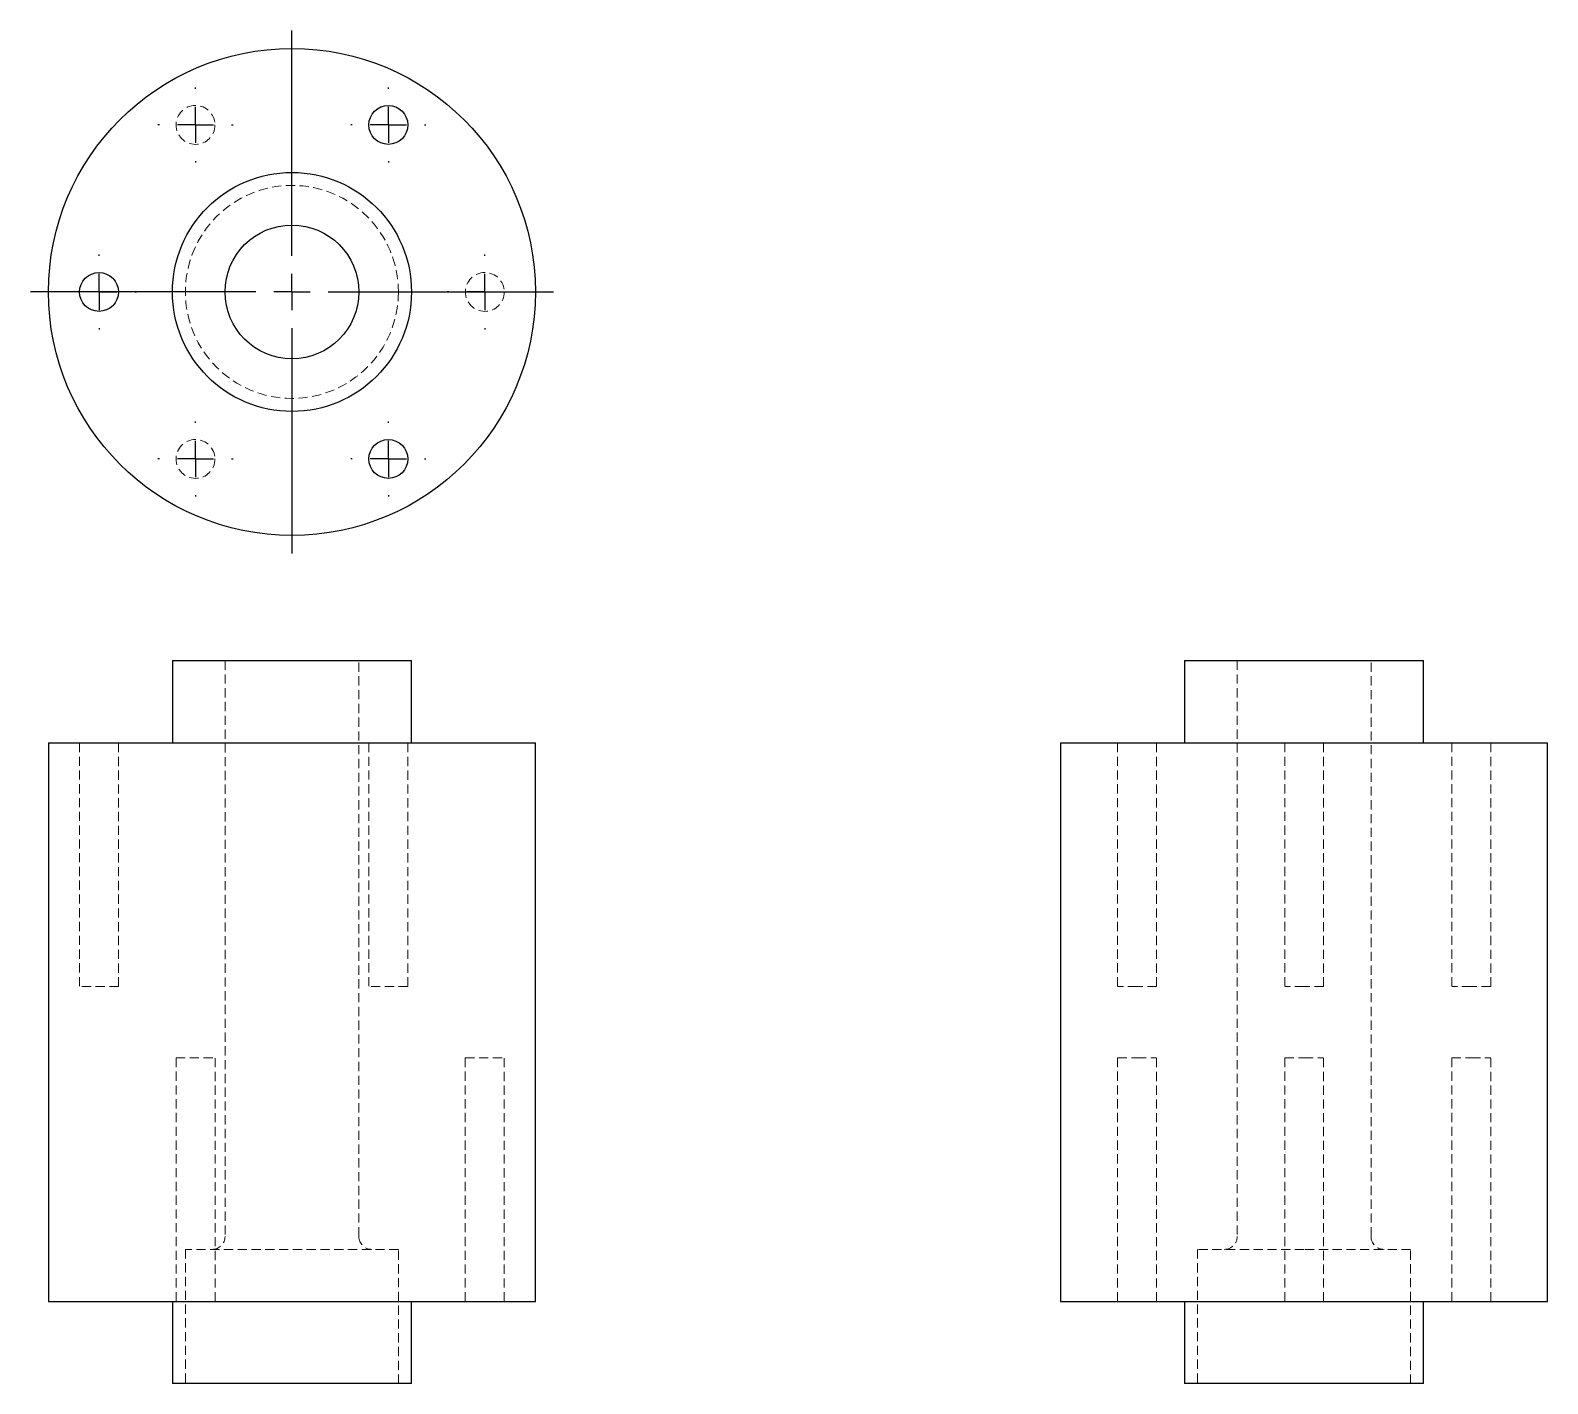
# Model space of a CAD drawing. Header units: millimetres. Extents: x 47 to 257, y 7 to 194.
import ezdxf

# ---------------------------------------------------------------- set-up
doc = ezdxf.new("R2010")
doc.units = ezdxf.units.MM
doc.linetypes.add('HIDDEN', pattern=[1.905, 1.27, -0.635])
doc.layers.add('10', color=7, linetype='Continuous')

# ---------------------------------------------------------------- blocks, each defined once
blk = doc.blocks.new('SW_CENTERMARKSYMBOL_0')
at = {"layer": '10', "color": 0}
for p, q in [((0, 5), (0, 36.18)), ((0, 0), (0, 2.5)), ((-5, 0), (-36.18, 0)), ((0, 0), (-2.5, 0)), ((0, 0), (0, -2.5)), ((0, 0), (2.5, 0)), ((5, 0), (36.18, 0)), ((0, -5), (0, -36.18))]:
    blk.add_line(p, q, dxfattribs=at)
blk = doc.blocks.new('SW_CENTERMARKSYMBOL_1')
at = {"layer": '10', "color": 0}
for p, q in [((0, 5), (0, 5.19)), ((0, 0), (0, 2.5)), ((-5, 0), (-5.19, 0)), ((0, 0), (-2.5, 0)), ((0, 0), (0, -2.5)), ((0, 0), (2.5, 0)), ((5, 0), (5.19, 0)), ((0, -5), (0, -5.19))]:
    blk.add_line(p, q, dxfattribs=at)
blk = doc.blocks.new('SW_CENTERMARKSYMBOL_2')
at = {"layer": '10', "color": 0}
for p, q in [((0, 5), (0, 5.19)), ((0, 0), (0, 2.5)), ((-5, 0), (-5.19, 0)), ((0, 0), (-2.5, 0)), ((0, 0), (0, -2.5)), ((0, 0), (2.5, 0)), ((5, 0), (5.19, 0)), ((0, -5), (0, -5.19))]:
    blk.add_line(p, q, dxfattribs=at)
blk = doc.blocks.new('SW_CENTERMARKSYMBOL_3')
at = {"layer": '10', "color": 0}
for p, q in [((0, 5), (0, 5.19)), ((0, 0), (0, 2.5)), ((-5, 0), (-5.19, 0)), ((0, 0), (-2.5, 0)), ((0, 0), (0, -2.5)), ((0, 0), (2.5, 0)), ((5, 0), (5.19, 0)), ((0, -5), (0, -5.19))]:
    blk.add_line(p, q, dxfattribs=at)
blk = doc.blocks.new('SW_CENTERMARKSYMBOL_4')
at = {"layer": '10', "color": 0}
for p, q in [((0, 5), (0, 5.19)), ((0, 0), (0, 2.5)), ((-5, 0), (-5.19, 0)), ((0, 0), (-2.5, 0)), ((0, 0), (0, -2.5)), ((0, 0), (2.5, 0)), ((5, 0), (5.19, 0)), ((0, -5), (0, -5.19))]:
    blk.add_line(p, q, dxfattribs=at)
blk = doc.blocks.new('SW_CENTERMARKSYMBOL_5')
at = {"layer": '10', "color": 0}
for p, q in [((0, 5), (0, 5.19)), ((0, 0), (0, 2.5)), ((-5, 0), (-5.19, 0)), ((0, 0), (-2.5, 0)), ((0, 0), (0, -2.5)), ((0, 0), (2.5, 0)), ((5, 0), (5.19, 0)), ((0, -5), (0, -5.19))]:
    blk.add_line(p, q, dxfattribs=at)
blk = doc.blocks.new('SW_CENTERMARKSYMBOL_6')
at = {"layer": '10', "color": 0}
for p, q in [((0, 5), (0, 5.19)), ((0, 0), (0, 2.5)), ((-5, 0), (-5.19, 0)), ((0, 0), (-2.5, 0)), ((0, 0), (0, -2.5)), ((0, 0), (2.5, 0)), ((5, 0), (5.19, 0)), ((0, -5), (0, -5.19))]:
    blk.add_line(p, q, dxfattribs=at)

msp = doc.modelspace()

# ---------------------------------------------------------------- linework, layer by layer
at = {"color": 7, "linetype": 'Continuous', "lineweight": 25}
for p, q in [((66.47, 107), (66.47, 95.62)), ((66.47, 107), (99.53, 107)), ((99.53, 95.62), (99.53, 107)), ((206.47, 107), (206.47, 95.62)), ((206.47, 107), (223, 107)), ((223, 107), (239.53, 107)), ((239.53, 95.62), (239.53, 107)), ((49.32, 95.62), (49.32, 18.38)), ((49.32, 95.62), (116.68, 95.62)), ((116.68, 18.38), (116.68, 95.62)), ((189.32, 95.62), (189.32, 18.38)), ((189.32, 95.62), (223, 95.62)), ((223, 95.62), (256.68, 95.62)), ((256.68, 18.38), (256.68, 95.62)), ((49.32, 18.38), (116.68, 18.38)), ((66.47, 18.38), (66.47, 7)), ((99.53, 7), (99.53, 18.38)), ((189.32, 18.38), (223, 18.38)), ((206.47, 18.38), (206.47, 7)), ((223, 18.38), (256.68, 18.38)), ((239.53, 7), (239.53, 18.38)), ((99.53, 7), (66.47, 7)), ((223, 7), (206.47, 7)), ((239.53, 7), (223, 7))]:
    msp.add_line(p, q, dxfattribs=at)
at = {"color": 7, "linetype": 'HIDDEN', "lineweight": 18}
for p, q in [((73.75, 107), (73.75, 27.37)), ((92.25, 27.37), (92.25, 107)), ((213.75, 107), (213.75, 27.37)), ((232.25, 27.37), (232.25, 107)), ((53.63, 95.62), (53.63, 61.94)), ((59.02, 61.94), (59.02, 95.62)), ((93.64, 95.62), (93.64, 61.94)), ((99.03, 61.94), (99.03, 95.62)), ((197.2, 95.62), (197.2, 61.94)), ((202.59, 61.94), (202.59, 95.62)), ((220.31, 95.62), (220.31, 61.94)), ((225.69, 61.94), (225.69, 95.62)), ((243.41, 95.62), (243.41, 61.94)), ((248.8, 61.94), (248.8, 95.62)), ((59.02, 61.94), (53.63, 61.94)), ((99.03, 61.94), (93.64, 61.94)), ((199.9, 61.94), (197.2, 61.94)), ((202.59, 61.94), (199.9, 61.94)), ((223, 61.94), (220.31, 61.94)), ((225.69, 61.94), (223, 61.94)), ((246.1, 61.94), (243.41, 61.94)), ((248.8, 61.94), (246.1, 61.94)), ((66.97, 52.06), (72.36, 52.06)), ((66.97, 52.06), (66.97, 18.38)), ((72.36, 18.38), (72.36, 52.06)), ((106.98, 52.06), (112.37, 52.06)), ((106.98, 52.06), (106.98, 18.38)), ((112.37, 18.38), (112.37, 52.06)), ((197.2, 52.06), (199.9, 52.06)), ((197.2, 52.06), (197.2, 18.38)), ((199.9, 52.06), (202.59, 52.06)), ((202.59, 18.38), (202.59, 52.06)), ((220.31, 52.06), (223, 52.06)), ((220.31, 52.06), (220.31, 18.38)), ((223, 52.06), (225.69, 52.06)), ((225.69, 18.38), (225.69, 52.06)), ((243.41, 52.06), (246.1, 52.06)), ((243.41, 52.06), (243.41, 18.38)), ((246.1, 52.06), (248.8, 52.06)), ((248.8, 18.38), (248.8, 52.06)), ((97.73, 25.57), (68.27, 25.57)), ((68.27, 25.57), (68.27, 7)), ((97.73, 7), (97.73, 25.57)), ((223, 25.57), (208.27, 25.57)), ((208.27, 25.57), (208.27, 7)), ((237.73, 25.57), (223, 25.57)), ((237.73, 7), (237.73, 25.57))]:
    msp.add_line(p, q, dxfattribs=at)
at = {"color": 7, "linetype": 'Continuous', "lineweight": 25}
for centre, radius in [((83, 158), 33.68), ((96.34, 181.1), 2.69), ((83, 158), 16.53), ((83, 158), 9.25), ((56.32, 158), 2.69), ((96.34, 134.9), 2.69)]:
    msp.add_circle(centre, radius, dxfattribs=at)
at = {"color": 7, "linetype": 'HIDDEN', "lineweight": 18}
for centre, radius in [((69.66, 181.1), 2.69), ((83, 158), 14.73), ((109.68, 158), 2.69), ((69.66, 134.9), 2.69)]:
    msp.add_circle(centre, radius, dxfattribs=at)
for centre, start, end in [((71.95, 27.37), 270, 0), ((94.05, 27.37), 180, 270), ((211.95, 27.37), 270, 0), ((234.05, 27.37), 180, 270)]:
    msp.add_arc(centre, 1.8, start, end, dxfattribs=at)

# ---------------------------------------------------------------- block references
at = {"layer": '10'}
for name, p in [('SW_CENTERMARKSYMBOL_0', (83, 158)), ('SW_CENTERMARKSYMBOL_1', (69.66, 181.1)), ('SW_CENTERMARKSYMBOL_4', (96.34, 181.1)), ('SW_CENTERMARKSYMBOL_5', (56.32, 158)), ('SW_CENTERMARKSYMBOL_3', (109.68, 158)), ('SW_CENTERMARKSYMBOL_2', (69.66, 134.9)), ('SW_CENTERMARKSYMBOL_6', (96.34, 134.9))]:
    msp.add_blockref(name, p, dxfattribs=at)

doc.saveas('drawing.dxf')
